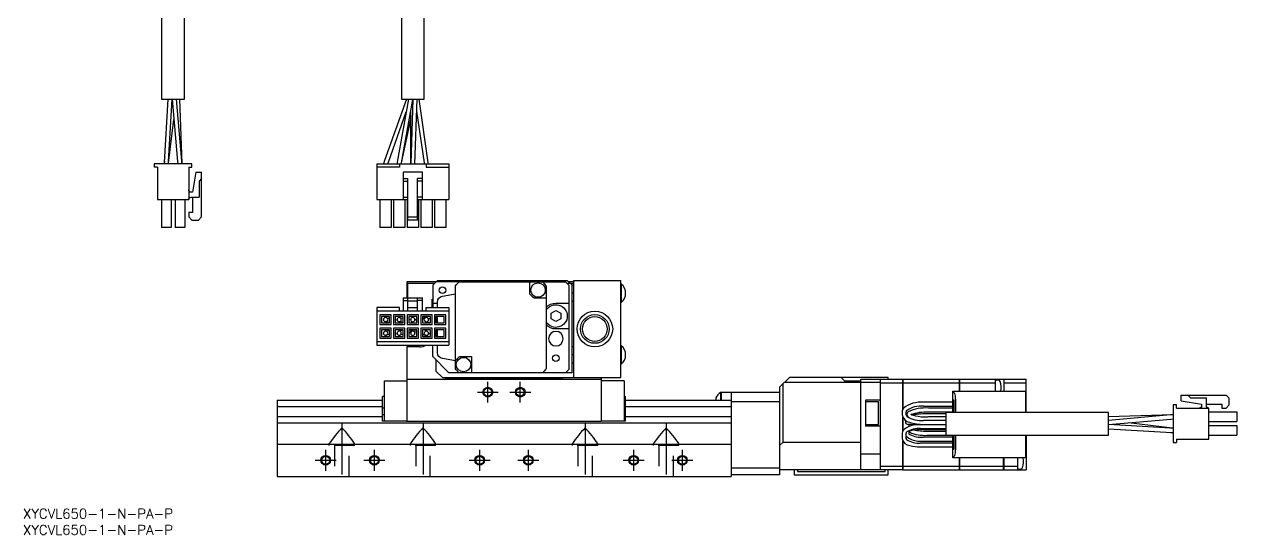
# Model space of a CAD drawing. Extents: x -2 to 767, y -8 to 458.
# Drawn here: x 0.4 to 374.4, y -8 to 149.5 of the extents above; entities that cross this region are included whole.
import ezdxf

# ---------------------------------------------------------------- set-up
doc = ezdxf.new("R2010")
doc.units = 0
doc.header["$LTSCALE"] = 0.5
doc.linetypes.add('CENTER', pattern=[50.8, 31.75, -6.35, 6.35, -6.35])
doc.linetypes.add('DASHED', pattern=[19.05, 12.7, -6.35])
for name, color, linetype in [('MSM_CENTER', 1, 'CENTER'), ('MSM_CONTINUOUS', 7, 'CONTINUOUS'), ('MSM_DASHED', 4, 'DASHED'), ('MSM_NARROW', 5, 'CONTINUOUS'), ('MSM_PART_NUMBER', 7, 'CONTINUOUS')]:
    doc.layers.add(name, color=color, linetype=linetype)
doc.styles.get("Standard").update_dxf_attribs({"font": 'txt.shx', "height": 3, "bigfont": 'bigfont.shx'})

msp = doc.modelspace()

# ---------------------------------------------------------------- linework, layer by layer
at = {"layer": 'MSM_CENTER'}
for p, q in [((143.38, 32.77), (143.38, 39.23)), ((153.38, 32.77), (153.38, 39.23)), ((140.15, 36), (146.6, 36)), ((150.15, 36), (156.6, 36)), ((98.38, 26.5), (98.38, 8)), ((123.38, 26.5), (123.38, 8)), ((173.38, 26.5), (173.38, 8)), ((198.38, 26.5), (198.38, 8)), ((90.15, 15), (96.6, 15)), ((93.38, 11.77), (93.38, 18.23)), ((105.15, 15), (111.6, 15)), ((108.38, 11.77), (108.38, 18.23)), ((137.65, 15), (144.1, 15)), ((140.88, 11.77), (140.88, 18.23)), ((152.65, 15), (159.1, 15)), ((155.88, 11.77), (155.88, 18.23)), ((185.15, 15), (191.6, 15)), ((188.38, 11.77), (188.38, 18.23)), ((200.15, 15), (206.6, 15)), ((203.38, 11.77), (203.38, 18.23))]:
    msp.add_line(p, q, dxfattribs=at)
at = {"layer": 'MSM_CONTINUOUS'}
for p, q in [((42.77, 176.42), (42.77, 126.42)), ((49.77, 126.42), (49.77, 176.42)), ((116.73, 176.42), (116.73, 126.42)), ((123.73, 126.42), (123.73, 176.42)), ((42.77, 126.42), (49.77, 126.42)), ((44.7, 126.42), (43.57, 106.84)), ((44.9, 107.2), (46, 126.42)), ((46, 126.39), (47.68, 107.19)), ((48.98, 107.31), (47.3, 126.42)), ((49.05, 106.55), (48.4, 126.42)), ((118.24, 126.42), (111.5, 107.45)), ((118.92, 126.42), (115.46, 106.97)), ((116.73, 126.42), (123.73, 126.42)), ((116.74, 106.74), (120.22, 126.34)), ((120.22, 126.42), (119.58, 106.55)), ((120.88, 106.51), (121.53, 126.42)), ((125.01, 106.89), (122.18, 126.42)), ((44.88, 106.64), (46.54, 120.19)), ((112.73, 107.02), (118.22, 122.47)), ((116.77, 106.81), (119.58, 120.16)), ((119.58, 106.42), (119.58, 122.7)), ((121.41, 122.71), (123.72, 106.74)), ((40.5, 106.42), (40.5, 105.42)), ((52.1, 106.42), (40.5, 106.42)), ((41.5, 105.42), (40.5, 105.42)), ((41.5, 105.42), (41.5, 95.42)), ((43.6, 107.27), (43.56, 106.42)), ((43.58, 106.98), (43.56, 106.42)), ((43.57, 106.84), (43.56, 106.42)), ((44.86, 106.42), (44.9, 107.2)), ((47.68, 107.19), (47.73, 106.42)), ((49.03, 106.42), (48.98, 107.31)), ((49.05, 106.42), (49.04, 106.88)), ((49.05, 106.42), (49.05, 106.55)), ((51.1, 105.42), (52.1, 105.42)), ((51.1, 105.42), (51.1, 95.42)), ((52.1, 105.42), (52.1, 106.42)), ((109.13, 106.42), (131.33, 106.42)), ((109.13, 106.42), (109.13, 95.42)), ((116.13, 105.42), (109.13, 105.42)), ((111.51, 107.47), (111.24, 106.42)), ((111.5, 107.45), (111.24, 106.42)), ((112.56, 106.42), (112.73, 107.03)), ((115.46, 106.97), (115.39, 106.42)), ((116.13, 106.42), (116.13, 105.42)), ((116.7, 106.42), (116.74, 106.74)), ((116.71, 106.42), (116.77, 106.81)), ((119.58, 106.55), (119.58, 106.42)), ((120.88, 106.42), (120.88, 106.51)), ((123.72, 106.74), (123.76, 106.42)), ((124.33, 106.42), (124.33, 105.42)), ((124.33, 105.42), (131.33, 105.42)), ((125.06, 106.42), (125.01, 106.92)), ((131.33, 106.42), (131.33, 95.42)), ((53.3, 103.92), (52.3, 97.67)), ((53.3, 103.92), (55.1, 103.92)), ((55.1, 101.92), (54.3, 101.12)), ((54.3, 101.12), (54.3, 96.17)), ((55.1, 90.12), (55.1, 103.92)), ((123.23, 103.92), (117.23, 103.92)), ((117.23, 103.92), (117.23, 95.42)), ((117.23, 101.92), (118.73, 101.92)), ((117.23, 101.12), (118.73, 101.12)), ((118.73, 89.12), (118.73, 101.92)), ((123.23, 101.92), (121.73, 101.92)), ((121.73, 89.12), (121.73, 101.92)), ((123.23, 101.12), (121.73, 101.12)), ((123.23, 95.42), (123.23, 103.92)), ((52.3, 97.67), (51.85, 97.67)), ((41.5, 95.42), (51.1, 95.42)), ((42.7, 95.42), (42.7, 86.82)), ((45.7, 95.42), (45.7, 86.82)), ((46.9, 95.42), (46.9, 86.82)), ((49.9, 95.42), (49.9, 86.82)), ((51.85, 96.17), (54.3, 96.17)), ((52.3, 96.17), (52.3, 91.42)), ((109.13, 95.42), (118.73, 95.42)), ((110.08, 95.42), (110.08, 86.82)), ((113.58, 95.42), (113.58, 86.82)), ((114.28, 95.42), (114.28, 86.82)), ((117.23, 96.17), (118.73, 96.17)), ((117.78, 95.42), (117.78, 86.82)), ((118.48, 95.42), (118.48, 86.82)), ((123.23, 96.17), (121.73, 96.17)), ((121.73, 95.42), (131.33, 95.42)), ((121.98, 95.42), (121.98, 86.82)), ((122.68, 95.42), (122.68, 86.82)), ((126.18, 95.42), (126.18, 86.82)), ((126.88, 95.42), (126.88, 86.82)), ((130.38, 95.42), (130.38, 86.82)), ((51.1, 91.42), (51.1, 90.12)), ((52.3, 91.42), (51.1, 91.42)), ((51.1, 90.12), (52.1, 89.12)), ((54.1, 89.12), (55.1, 90.12)), ((118.73, 90.12), (121.73, 90.12)), ((45.7, 86.82), (42.7, 86.82)), ((49.9, 86.82), (46.9, 86.82)), ((52.1, 89.12), (54.1, 89.12)), ((113.58, 86.82), (110.08, 86.82)), ((117.78, 86.82), (114.28, 86.82)), ((121.98, 86.82), (118.48, 86.82)), ((121.73, 89.12), (118.73, 89.12)), ((126.18, 86.82), (122.68, 86.82)), ((130.38, 86.82), (126.88, 86.82)), ((118.38, 70), (118.38, 65.1)), ((134.48, 70), (118.38, 70)), ((118.58, 69.5), (118.58, 65.1)), ((126.88, 69.5), (118.58, 69.5)), ((127.88, 70.5), (126.38, 69)), ((126.38, 69), (126.38, 62.1)), ((127.88, 70.5), (167.88, 70.5)), ((133.38, 43.15), (133.38, 68.85)), ((134.53, 70), (160.22, 70)), ((156.38, 66.25), (156.38, 70)), ((160.27, 70), (167.38, 70)), ((161.38, 68.85), (161.38, 43.16)), ((168.38, 69), (167.38, 70)), ((169.38, 69), (167.88, 70.5)), ((169.88, 69.5), (167.88, 69.5)), ((169.88, 70), (168.38, 70)), ((168.38, 69), (168.38, 43)), ((169.38, 42), (169.38, 69)), ((169.88, 69), (169.38, 69)), ((169.88, 70.5), (184.38, 70.5)), ((169.88, 40.5), (169.88, 70.5)), ((184.38, 40.5), (184.38, 70.5)), ((184.54, 69.35), (184.38, 69.35)), ((184.54, 69.35), (184.54, 63.65)), ((117.23, 65.1), (117.23, 61.1)), ((117.23, 65.1), (123.23, 65.1)), ((117.23, 64.3), (118.73, 64.3)), ((118.73, 61.1), (118.73, 65.1)), ((121.73, 64.1), (118.73, 64.1)), ((121.73, 61.1), (121.73, 65.1)), ((123.23, 64.3), (121.73, 64.3)), ((123.23, 61.1), (123.23, 65.1)), ((126.18, 62.1), (126.18, 64.7)), ((126.18, 64.7), (126.38, 64.7)), ((127.88, 62.1), (127.88, 63.82)), ((129.36, 65.59), (133.38, 66.3)), ((161.38, 65), (157.63, 65)), ((169.88, 66.5), (169.38, 66.5)), ((169.88, 64), (169.38, 64)), ((184.38, 63.65), (184.54, 63.65)), ((116.13, 62.1), (109.13, 62.1)), ((109.13, 62.1), (109.13, 50.5)), ((109.13, 61.1), (131.33, 61.1)), ((113.58, 59.9), (110.08, 59.9)), ((110.08, 59.9), (110.08, 56.9)), ((113.58, 56.9), (113.58, 59.9)), ((117.78, 59.9), (114.28, 59.9)), ((114.28, 59.9), (114.28, 56.9)), ((116.13, 61.1), (116.13, 62.1)), ((117.78, 56.9), (117.78, 59.9)), ((121.98, 59.9), (118.48, 59.9)), ((118.48, 59.9), (118.48, 56.9)), ((118.73, 62.1), (121.73, 62.1)), ((121.98, 56.9), (121.98, 59.9)), ((126.18, 59.9), (122.68, 59.9)), ((122.68, 59.9), (122.68, 56.9)), ((124.33, 62.1), (131.33, 62.1)), ((124.33, 61.1), (124.33, 62.1)), ((126.18, 56.9), (126.18, 59.9)), ((126.38, 63.5), (127.88, 63.5)), ((126.88, 59.9), (126.88, 56.9)), ((130.38, 59.9), (126.88, 59.9)), ((130.38, 56.9), (130.38, 59.9)), ((131.33, 62.1), (131.33, 50.5)), ((162.88, 60.37), (164.38, 61.23)), ((162.88, 58.63), (162.88, 60.37)), ((164.38, 63.5), (168.38, 63.5)), ((164.38, 61.23), (165.88, 60.37)), ((165.88, 60.37), (165.88, 58.63)), ((110.08, 56.9), (113.58, 56.9)), ((113.08, 59.4), (110.58, 59.4)), ((110.58, 59.4), (110.58, 57.4)), ((110.58, 57.4), (113.08, 57.4)), ((113.08, 57.42), (111.67, 57.77)), ((111.98, 59.03), (113.08, 58.76)), ((113.08, 57.4), (113.08, 59.4)), ((114.28, 56.9), (117.78, 56.9)), ((117.28, 59.4), (114.78, 59.4)), ((114.78, 59.4), (114.78, 57.4)), ((115.41, 58.19), (114.78, 58.34)), ((114.78, 57.4), (117.28, 57.4)), ((117.28, 57.51), (115.91, 57.76)), ((116.14, 59.04), (117.28, 58.83)), ((117.28, 57.4), (117.28, 59.4)), ((118.48, 56.9), (121.98, 56.9)), ((121.48, 59.4), (118.98, 59.4)), ((118.98, 59.4), (118.98, 57.4)), ((119.58, 58.41), (118.98, 58.52)), ((118.98, 57.4), (121.48, 57.4)), ((119.77, 57.94), (120.3, 57.4)), ((121.4, 58.14), (120.69, 58.86)), ((121.48, 57.4), (121.48, 59.4)), ((122.68, 56.9), (126.18, 56.9)), ((125.68, 59.4), (123.18, 59.4)), ((123.18, 59.4), (123.18, 57.4)), ((123.18, 59.14), (124.36, 59.4)), ((124.09, 58.96), (123.18, 58.41)), ((123.18, 58.54), (123.44, 58.56)), ((123.18, 57.4), (125.68, 57.4)), ((123.35, 59.18), (123.87, 59.4)), ((124.03, 57.4), (124.76, 57.85)), ((125.68, 57.55), (124.04, 57.41)), ((125, 58.7), (125.68, 58.75)), ((125.68, 57.4), (125.68, 59.4)), ((126.88, 56.9), (130.38, 56.9)), ((127.38, 59.4), (127.38, 57.4)), ((129.88, 59.4), (127.38, 59.4)), ((127.38, 58.89), (127.88, 58.94)), ((127.88, 57.73), (127.38, 57.69)), ((127.38, 57.4), (129.88, 57.4)), ((127.5, 57.4), (127.88, 57.41)), ((127.88, 57.4), (127.88, 59.4)), ((129.88, 57.4), (129.88, 59.4)), ((164.38, 57.77), (162.88, 58.63)), ((165.88, 58.63), (164.38, 57.77)), ((113.58, 55.7), (110.08, 55.7)), ((110.08, 55.7), (110.08, 52.7)), ((110.08, 52.7), (113.58, 52.7)), ((113.08, 55.2), (110.58, 55.2)), ((110.58, 55.2), (110.58, 53.2)), ((110.58, 53.2), (113.08, 53.2)), ((111.72, 54.84), (113.08, 55.06)), ((113.08, 53.75), (111.93, 53.56)), ((113.08, 53.2), (113.08, 55.2)), ((113.58, 52.7), (113.58, 55.7)), ((117.78, 55.7), (114.28, 55.7)), ((114.28, 55.7), (114.28, 52.7)), ((114.28, 52.7), (117.78, 52.7)), ((117.28, 55.2), (114.78, 55.2)), ((114.78, 55.2), (114.78, 53.2)), ((114.78, 54.02), (115.38, 54.12)), ((114.78, 53.2), (117.28, 53.2)), ((115.85, 54.83), (117.22, 55.2)), ((117.28, 53.87), (116.2, 53.57)), ((117.28, 53.2), (117.28, 55.2)), ((117.78, 52.7), (117.78, 55.7)), ((118.48, 55.7), (118.48, 52.7)), ((121.98, 55.7), (118.48, 55.7)), ((118.48, 52.7), (121.98, 52.7)), ((121.48, 55.2), (118.98, 55.2)), ((118.98, 55.2), (118.98, 53.2)), ((118.98, 54.33), (119.58, 54.5)), ((118.98, 53.2), (121.48, 53.2)), ((119.58, 54.2), (119.58, 55.2)), ((120.88, 55.2), (120.88, 54.2)), ((121.48, 53.2), (121.48, 55.2)), ((121.98, 52.7), (121.98, 55.7)), ((126.18, 55.7), (122.68, 55.7)), ((122.68, 55.7), (122.68, 52.7)), ((122.68, 52.7), (126.18, 52.7)), ((125.68, 55.2), (123.18, 55.2)), ((123.18, 55.2), (123.18, 53.2)), ((123.18, 54), (124.19, 53.6)), ((124.96, 53.2), (123.18, 53.77)), ((123.18, 53.2), (125.68, 53.2)), ((124.66, 54.81), (123.67, 55.2)), ((125.68, 53.94), (125.06, 54.06)), ((125.49, 55.2), (125.68, 55.17)), ((125.68, 53.2), (125.68, 55.2)), ((126.18, 52.7), (126.18, 55.7)), ((130.38, 55.7), (126.88, 55.7)), ((126.88, 55.7), (126.88, 52.7)), ((126.88, 52.7), (130.38, 52.7)), ((129.88, 55.2), (127.38, 55.2)), ((127.38, 55.2), (127.38, 53.2)), ((127.38, 55.2), (127.88, 55.12)), ((127.88, 54.74), (127.38, 54.84)), ((127.88, 53.52), (127.38, 53.62)), ((127.38, 53.2), (129.88, 53.2)), ((127.88, 53.2), (127.88, 55.2)), ((129.88, 53.2), (129.88, 55.2)), ((130.38, 52.7), (130.38, 55.7)), ((168.38, 55.5), (164.38, 55.5)), ((131.33, 51.5), (109.13, 51.5)), ((109.13, 50.5), (131.33, 50.5)), ((118.38, 50), (118.38, 27)), ((122.28, 50), (118.38, 50)), ((126.38, 47), (126.38, 50.5)), ((127.88, 48.18), (127.88, 50.5)), ((169.88, 50), (169.38, 50)), ((184.54, 50.35), (184.38, 50.35)), ((184.54, 50.35), (184.54, 44.65)), ((126.38, 47), (131.38, 42)), ((127.38, 46), (127.38, 42.5)), ((133.38, 45.7), (129.36, 46.41)), ((134.63, 47), (138.38, 47)), ((138.38, 47), (138.38, 42)), ((169.88, 47.5), (169.38, 47.5)), ((169.88, 45), (169.38, 45)), ((127.38, 42.5), (129.38, 40.5)), ((134.49, 42), (131.38, 42)), ((160.22, 42), (134.53, 42)), ((169.38, 42), (160.26, 42)), ((167.38, 42), (168.38, 43)), ((167.48, 42.1), (169.38, 42.1)), ((184.38, 44.65), (184.54, 44.65)), ((111.38, 39.5), (118.38, 39.5)), ((111.38, 39.5), (111.38, 27.1)), ((118.38, 40), (178.38, 40)), ((129.38, 40.5), (184.38, 40.5)), ((130.38, 40), (130.38, 40.3)), ((130.38, 40.3), (166.38, 40.3)), ((166.38, 40.3), (166.38, 40)), ((178.38, 40.5), (178.38, 27)), ((185.38, 39.5), (178.38, 39.5)), ((185.38, 39.5), (185.38, 27.1)), ((233.38, 37.5), (236.38, 40.5)), ((233.38, 37.5), (233.38, 10.5)), ((234.38, 38.5), (234.38, 20.5)), ((258.28, 39), (234.88, 39)), ((266.88, 40.5), (236.38, 40.5)), ((252.38, 40.5), (253.38, 39.5)), ((253.38, 39.5), (258.38, 39.5)), ((258.28, 39.01), (258.28, 39.5)), ((258.28, 39.01), (258.28, 39)), ((258.28, 39.01), (258.38, 38.97)), ((258.28, 39), (258.28, 20.5)), ((258.38, 40), (271.37, 40)), ((258.38, 12), (258.38, 40)), ((264.38, 39), (258.38, 39)), ((264.38, 40), (264.38, 12)), ((264.38, 38.85), (271.37, 38.85)), ((266.88, 40), (266.88, 40.5)), ((271.37, 30.71), (271.37, 40)), ((271.38, 40), (288.87, 40)), ((271.38, 40), (271.38, 30.73)), ((271.38, 38.85), (288.87, 38.85)), ((288.87, 36.3), (288.87, 40)), ((288.88, 40), (288.88, 36.3)), ((288.88, 40), (302.48, 40)), ((288.88, 38.85), (299.98, 38.85)), ((299.98, 36.3), (299.98, 40)), ((300.96, 39.66), (300.19, 39.73)), ((302.49, 40), (302.49, 36.3)), ((302.49, 40), (309.38, 40)), ((302.49, 38.85), (309.38, 38.85)), ((309.38, 29.77), (309.38, 40)), ((110.88, 27.1), (110.88, 34.7)), ((111.38, 34.7), (110.88, 34.7)), ((185.38, 34.7), (185.88, 34.7)), ((185.88, 27.1), (185.88, 34.7)), ((213.73, 34.21), (213.73, 33.5)), ((215.18, 35.86), (215.18, 33.5)), ((215.38, 35.86), (215.18, 35.86)), ((215.38, 36), (233.38, 36)), ((215.38, 36), (215.38, 33.5)), ((218.38, 36), (218.38, 10)), ((286.78, 36.3), (309.28, 36.3)), ((286.78, 29.77), (286.78, 36.3)), ((286.78, 36.19), (287.38, 35.59)), ((287.64, 33.82), (287.64, 29.77)), ((309.28, 29.77), (309.28, 36.3)), ((357.28, 35.1), (371.08, 35.1)), ((357.28, 33.3), (357.28, 35.1)), ((359.28, 35.1), (360.08, 34.3)), ((360.08, 34.3), (365.03, 34.3)), ((365.03, 31.85), (365.03, 34.3)), ((372.08, 34.1), (371.08, 35.1)), ((372.08, 32.1), (372.08, 34.1)), ((78.38, 33.5), (78.38, 10)), ((78.38, 33.5), (110.88, 33.5)), ((78.38, 31.54), (110.88, 31.54)), ((111.38, 31.02), (110.88, 31.02)), ((185.38, 31.02), (185.88, 31.02)), ((185.88, 33.5), (218.38, 33.5)), ((185.88, 31.54), (218.38, 31.54)), ((233.38, 33), (218.38, 33)), ((259.88, 33.5), (259.88, 25.5)), ((264.38, 33.5), (259.88, 33.5)), ((263.88, 33), (259.88, 33)), ((263.88, 26), (263.88, 33)), ((271.18, 29.95), (271.18, 29)), ((272.38, 28.98), (272.38, 29.95)), ((286.78, 32.9), (277.78, 32.9)), ((277.78, 31.7), (286.78, 31.7)), ((286.78, 31.1), (279.26, 31.1)), ((286.78, 33.6), (287.16, 33.6)), ((287.16, 33.6), (287.16, 29.77)), ((354.77, 32.1), (354.77, 20.5)), ((355.78, 32.1), (354.77, 32.1)), ((355.78, 31.1), (355.78, 32.1)), ((355.78, 31.1), (365.78, 31.1)), ((357.28, 33.3), (363.53, 32.3)), ((363.53, 32.3), (363.53, 31.85)), ((365.03, 32.3), (369.78, 32.3)), ((365.78, 21.5), (365.78, 31.1)), ((369.78, 32.3), (369.78, 31.1)), ((369.78, 31.1), (371.08, 31.1)), ((371.08, 31.1), (372.08, 32.1)), ((78.38, 28.46), (110.88, 28.46)), ((78.38, 26.5), (218.38, 26.5)), ((111.38, 28.97), (110.88, 28.97)), ((118.38, 27.1), (110.88, 27.1)), ((178.38, 27), (118.38, 27)), ((185.88, 27.1), (178.38, 27.1)), ((185.38, 28.97), (185.88, 28.97)), ((185.88, 28.46), (218.38, 28.46)), ((271.37, 24.1), (271.37, 28.35)), ((271.38, 28.32), (271.38, 24.12)), ((272.21, 26.99), (272.18, 26.79)), ((272.33, 27.17), (272.21, 26.99)), ((272.7, 28.96), (272.71, 28.92)), ((272.71, 28.92), (272.78, 28.72)), ((273.9, 29.17), (273.84, 29.33)), ((284.78, 27.25), (277.78, 27.25)), ((284.78, 29.3), (279.23, 29.3)), ((279.26, 29.9), (286.78, 29.9)), ((284.78, 28.35), (279.33, 28.35)), ((284.78, 22.77), (284.78, 29.77)), ((334.78, 29.77), (284.78, 29.77)), ((334.78, 22.77), (334.78, 29.77)), ((354.64, 29.05), (334.78, 28.4)), ((353.89, 28.98), (334.78, 27.3)), ((334.8, 26), (354, 27.68)), ((354.55, 24.88), (341, 26.54)), ((354.77, 29.03), (353.89, 28.98)), ((354, 27.68), (354.77, 27.73)), ((354.77, 29.05), (354.31, 29.04)), ((354.77, 29.05), (354.64, 29.05)), ((365.78, 29.9), (374.38, 29.9)), ((365.78, 26.9), (374.38, 26.9)), ((374.38, 29.9), (374.38, 26.9)), ((259.88, 26), (263.88, 26)), ((264.38, 25.5), (259.88, 25.5)), ((271.18, 23.4), (271.18, 21.65)), ((272.38, 21.65), (272.38, 23.4)), ((273.18, 26.13), (273.18, 26.08)), ((273.18, 26.08), (273.18, 25.67)), ((273.18, 25.67), (273.18, 25.64)), ((273.18, 25.64), (273.23, 25.41)), ((273.38, 23.06), (273.38, 23.79)), ((275.72, 24.57), (277.78, 24.5)), ((284.78, 25.95), (276.78, 25.95)), ((276.78, 24.75), (284.78, 24.75)), ((277.78, 26.05), (284.78, 26.05)), ((277.78, 24.5), (284.78, 24.5)), ((284.78, 23.9), (278.78, 23.9)), ((278.78, 22.7), (286.78, 22.7)), ((284.78, 22.77), (334.78, 22.77)), ((286.78, 15.7), (286.78, 22.77)), ((287.16, 22.77), (287.16, 18.4)), ((287.64, 22.77), (287.64, 18.18)), ((309.28, 15.7), (309.28, 22.77)), ((309.38, 22.77), (309.38, 12)), ((353.99, 24.9), (334.78, 26)), ((334.78, 24.7), (354.36, 23.57)), ((353.92, 23.6), (354.77, 23.56)), ((354.77, 24.86), (353.99, 24.9)), ((354.21, 23.58), (354.77, 23.56)), ((354.36, 23.57), (354.77, 23.56)), ((365.78, 25.7), (374.38, 25.7)), ((365.78, 22.7), (374.38, 22.7)), ((374.38, 25.7), (374.38, 22.7)), ((78.38, 20), (218.38, 20)), ((94.63, 20), (94.48, 20.13)), ((102.12, 20), (102.28, 20.13)), ((119.63, 20), (119.48, 20.13)), ((127.12, 20), (127.28, 20.13)), ((169.63, 20), (169.48, 20.13)), ((177.12, 20), (177.28, 20.13)), ((194.63, 20), (194.48, 20.13)), ((202.12, 20), (202.28, 20.13)), ((233.38, 19.5), (234.38, 20.5)), ((258.28, 20.5), (234.38, 20.5)), ((258.28, 20.5), (258.29, 20.49)), ((258.29, 20.49), (258.38, 20.53)), ((258.29, 20.49), (258.29, 12.01)), ((271.37, 12), (271.37, 21.05)), ((271.38, 21.03), (271.38, 12)), ((286.78, 20.3), (276.78, 20.3)), ((276.78, 19.1), (286.78, 19.1)), ((286.78, 22.1), (277.78, 22.1)), ((277.78, 20.9), (286.78, 20.9)), ((354.77, 20.5), (355.78, 20.5)), ((355.78, 21.5), (365.78, 21.5)), ((355.78, 21.5), (355.78, 20.5)), ((258.38, 17), (264.38, 17)), ((286.78, 18.4), (287.16, 18.4)), ((287.38, 16.41), (286.78, 15.81)), ((309.28, 15.7), (286.78, 15.7)), ((288.87, 12), (288.87, 15.7)), ((288.88, 15.7), (288.88, 12)), ((302.48, 12), (302.48, 15.7)), ((302.49, 15.7), (302.49, 12)), ((306.88, 12), (306.88, 15.7)), ((309.28, 15.75), (309.38, 15.75)), ((233.38, 12.5), (218.38, 12.5)), ((258.28, 12), (233.38, 12)), ((237.88, 12), (237.88, 10.5)), ((238.88, 12), (238.88, 11.5)), ((238.88, 11.5), (265.88, 11.5)), ((258.38, 12.1), (258.28, 12)), ((271.37, 12), (258.38, 12)), ((264.38, 13.15), (271.37, 13.15)), ((265.88, 11.5), (265.88, 12)), ((266.88, 10.5), (266.88, 12)), ((271.38, 13.15), (288.87, 13.15)), ((271.38, 12), (288.87, 12)), ((288.88, 13.15), (302.48, 13.15)), ((288.88, 12), (302.48, 12)), ((302.49, 13.15), (306.88, 13.15)), ((302.49, 12), (309.38, 12)), ((307.08, 12.27), (307.85, 12.34)), ((78.38, 10), (218.38, 10)), ((233.38, 10.5), (218.38, 10.5)), ((237.88, 10.5), (266.88, 10.5))]:
    msp.add_line(p, q, dxfattribs=at)
for centre, radius in [((129.38, 67.5), 1.01), ((158.88, 67.5), 2.23), ((176.38, 55.5), 5.5), ((176.38, 55.5), 4.43), ((176.38, 55.5), 3.82), ((135.88, 44.5), 2.23), ((164.38, 46.5), 1.01), ((143.38, 36), 1.23), ((153.38, 36), 1.23), ((93.38, 15), 1.23), ((108.38, 15), 1.23), ((140.88, 15), 1.23), ((155.88, 15), 1.23), ((188.38, 15), 1.23), ((203.38, 15), 1.23)]:
    msp.add_circle(centre, radius, dxfattribs=at)
at = {"layer": 'MSM_CONTINUOUS', "extrusion": (0, 0, -1)}
for centre, radius in [((-111.83, 58.4), 0.65), ((-116.03, 58.4), 0.65), ((-120.23, 58.4), 0.65), ((-124.43, 58.4), 0.65), ((-111.83, 54.2), 0.65), ((-116.03, 54.2), 0.65), ((-120.23, 54.2), 0.65), ((-124.43, 54.2), 0.65), ((-164.38, 52.5), 2.25)]:
    msp.add_circle(centre, radius, dxfattribs=at)
for centre, radius, start, end in [((-51.85, 98.42), 0.75, 270, 0), ((-51.85, 95.42), 0.75, 0, 90), ((-147.38, 56), 19, 42.5374, 47.4626), ((-147.38, 56), 19, 132.5374, 137.4636), ((-129.68, 63.82), 1.8, 0, 80), ((-170.42, 79.05), 19, 312.3336, 317.6664), ((-164.38, 59.5), 3.5, 30.6608, 329.3392), ((-164.38, 59.5), 4, 41.4096, 90), ((-130.38, 59.5), 3.5, 323.1642, 328.9973), ((-164.38, 59.5), 4, 270, 318.5904), ((-129.68, 48.18), 1.8, 280, 0), ((-147.42, 32.95), 19, 42.3336, 47.6664), ((-147.38, 56), 19, 312.5364, 317.4626), ((-147.38, 56), 19, 222.5364, 227.4636), ((-278.49, 16.14), 13.78, 70.6907, 93.2092), ((-362.78, 31.85), 0.75, 180, 270), ((-365.78, 31.85), 0.75, 270, 0), ((-278.57, 53.62), 25.29, 268.3223, 271.4809), ((-278.35, 39.69), 15.8, 268.4424, 283.4128), ((-277.3, 12.56), 13.5, 84.8625, 92.0051), ((-355.08, 29.2), 4.35, 274.0193, 276.9792)]:
    msp.add_arc(centre, radius, start, end, dxfattribs=at)
at = {"layer": 'MSM_CONTINUOUS'}
for centre, radius, start, end in [((182.18, 66.5), 3.7, 0, 50.3692), ((182.18, 66.5), 3.7, 309.6308, 0), ((122.28, 55), 5, 270, 295.8857), ((182.18, 47.5), 3.7, 0, 50.3692), ((182.18, 47.5), 3.7, 309.6308, 0), ((300.18, 39.53), 0.2, 85, 180), ((300.92, 39.17), 0.5, 17.6292, 85), ((295.68, 37.5), 6, 348.463, 17.6292), ((216.75, 33.02), 3.25, 118.9402, 158.4426), ((283.14, 34.06), 4.51, 356.9565, 19.8759), ((272.9, 29.92), 1.72, 139.0024, 178.8954), ((277.02, 24.19), 8.74, 85.0197, 128.3235), ((272.99, 29.88), 0.622, 138.9031, 173.0608), ((277.03, 24.01), 7.72, 84.4381, 125.6687), ((273.64, 29.21), 0.978, 128.7039, 194.8652), ((278.33, 18.4), 12.73, 85.8454, 114.6186), ((273.89, 29.44), 2.75, 189.2724, 261.0568), ((272.8, 26.77), 0.622, 178.1145, 264.9417), ((273.24, 29.19), 0.889, 193.8661, 231.118), ((277.19, 35.88), 8.65, 238.5524, 273.8561), ((273.9, 29.17), 1.21, 201.8456, 229.7784), ((277.58, 38.98), 12.93, 251.4264, 270.8555), ((274.42, 29.83), 0.846, 231.4689, 266.9127), ((278.49, 2.44), 26.87, 88.4238, 98.8516), ((278.59, 42.1), 13.77, 252.1759, 267.1972), ((120.8, 3.04), 31.38, 135.6092, 147.0188), ((75.95, 3.04), 31.38, 32.9812, 44.3908), ((145.8, 3.04), 31.38, 135.6092, 147.0188), ((100.95, 3.04), 31.38, 32.9812, 44.3908), ((195.8, 3.04), 31.38, 135.6092, 147.0188), ((150.95, 3.04), 31.38, 32.9812, 44.3908), ((220.8, 3.04), 31.38, 135.6092, 147.0188), ((175.95, 3.04), 31.38, 32.9812, 44.3908), ((272.63, 23.38), 1.45, 149.5973, 179.5942), ((275.93, 19.57), 6.43, 82.4193, 135.037), ((272.85, 23.32), 0.476, 123.7324, 171.3862), ((276.3, 17.64), 7.13, 86.1621, 121.44), ((276.5, 96.03), 69.98, 266.9256, 270.5083), ((273.91, 23.38), 0.679, 120.1743, 142.5013), ((273.6, 23.85), 0.266, 210.6087, 235.589), ((274.3, 23.89), 1.25, 222.2163, 230.9064), ((277.94, 33.63), 10.96, 245.8666, 274.385), ((277.25, 30.8), 8.72, 244.6207, 273.4586), ((278.48, 10.7), 14.15, 96.6571, 110.3054), ((273.73, 22.13), 2.6, 190.5511, 265.471), ((276.84, 28.1), 7.25, 231.9863, 263.6299), ((272.88, 21.76), 0.517, 191.8582, 224.7596), ((276.26, 27.14), 6.86, 236.8577, 274.2662), ((276.66, 30.49), 11.39, 254.0263, 270.5737), ((276.9, 29.31), 8.45, 264.0847, 275.9153), ((283, 17.96), 4.64, 340.4546, 2.713), ((302.57, 14.5), 6, 342.3708, 11.537), ((307.07, 12.47), 0.2, 198.1949, 275), ((307.81, 12.83), 0.5, 275, 342.3708)]:
    msp.add_arc(centre, radius, start, end, dxfattribs=at)
at = {"layer": 'MSM_DASHED'}
for p, q in [((94.48, 19.5), (94.48, 20.13)), ((102.28, 19.5), (94.48, 19.5)), ((96.13, 19.5), (96.13, 10)), ((100.63, 10), (100.63, 19.5)), ((102.28, 19.5), (102.28, 20.13)), ((119.48, 19.5), (119.48, 20.13)), ((127.28, 19.5), (119.48, 19.5)), ((121.13, 19.5), (121.13, 10)), ((125.63, 10), (125.63, 19.5)), ((127.28, 19.5), (127.28, 20.13)), ((169.48, 19.5), (169.48, 20.13)), ((177.28, 19.5), (169.48, 19.5)), ((171.13, 19.5), (171.13, 10)), ((175.63, 10), (175.63, 19.5)), ((177.28, 19.5), (177.28, 20.13)), ((194.48, 19.5), (194.48, 20.13)), ((202.28, 19.5), (194.48, 19.5)), ((196.13, 19.5), (196.13, 10)), ((200.63, 10), (200.63, 19.5)), ((202.28, 19.5), (202.28, 20.13))]:
    msp.add_line(p, q, dxfattribs=at)
at = {"layer": 'MSM_NARROW'}
for centre in [(143.38, 36), (153.38, 36), (93.38, 15), (108.38, 15), (140.88, 15), (155.88, 15), (188.38, 15), (203.38, 15)]:
    msp.add_circle(centre, 1.5, dxfattribs=at)

# ---------------------------------------------------------------- texts
at = {"layer": 'MSM_PART_NUMBER'}
for p in [(0, -3), (0, -8)]:
    msp.add_text('XYCVL650-1-N-PA-P', height=3, dxfattribs=at).set_placement(p)

doc.saveas('drawing.dxf')
